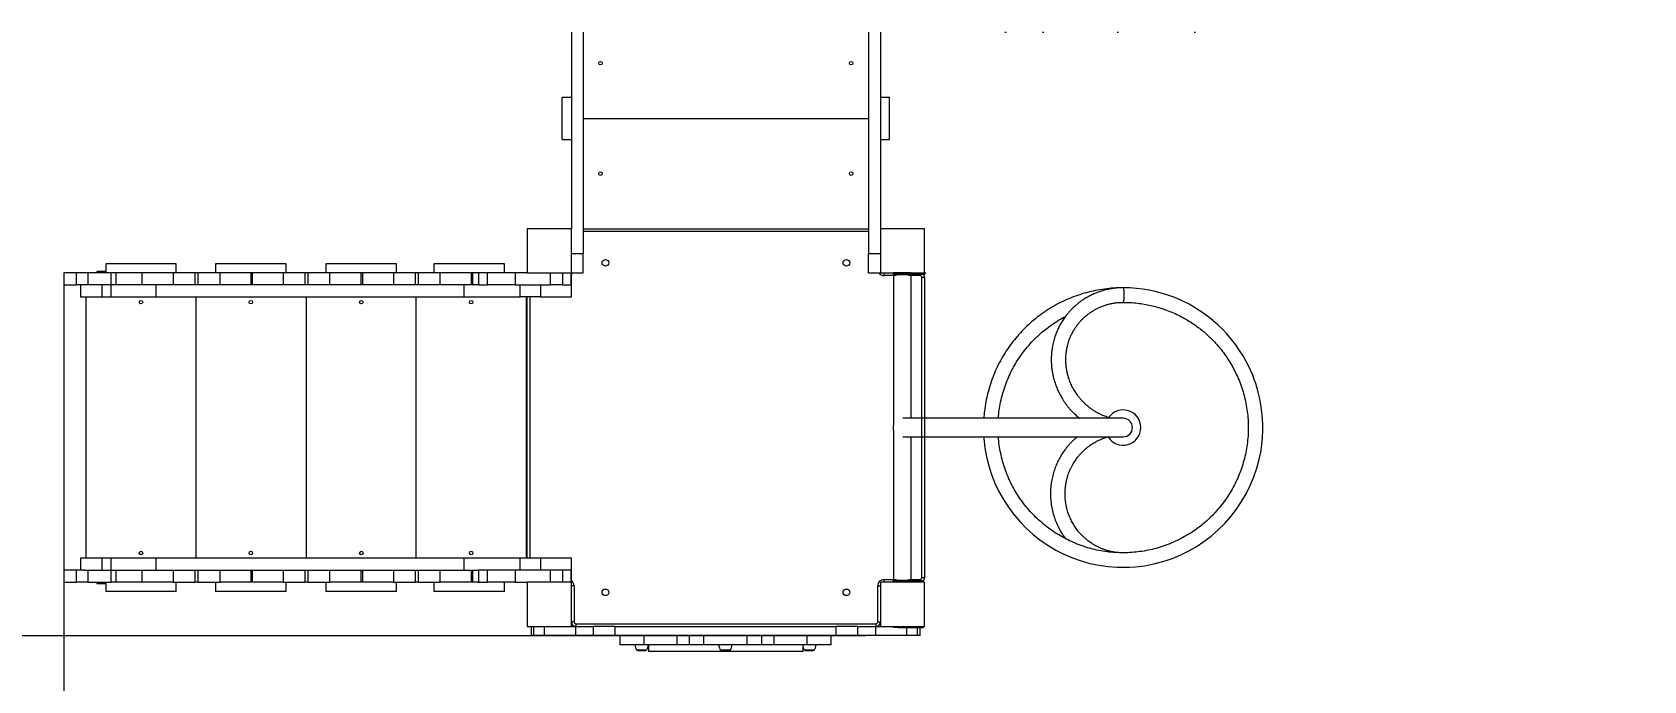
# Model space of a CAD drawing. Header units: millimetres. Extents: x -5664 to 5445, y -5101 to 5679.
# Drawn here: x -2177 to 1474, y -2473 to -1005 of the extents above; entities that cross this region are included whole.
import ezdxf

# ---------------------------------------------------------------- set-up
doc = ezdxf.new("R2010")
doc.units = ezdxf.units.MM
for name, color, linetype in [('DIKOM_ОБЪЕКТ', 7, 'Continuous'), ('DIKOM_РАЗМЕР_ЗОНА', 7, 'Continuous'), ('DIKOM_РАЗМЕР_ОБЪЕКТА', 7, 'Continuous')]:
    doc.layers.add(name, color=color, linetype=linetype)
doc.styles.add('style1', font='arial.ttf', dxfattribs={"width": 0.8})
doc.dimstyles.new('1-50', dxfattribs={"dimtxt": 300, "dimasz": 200, "dimexe": 100, "dimexo": 0, "dimgap": 100, "dimtad": 1, "dimtxsty": 'style1', "dimcen": 200, "dimclrd": 7, "dimclre": 7, "dimclrt": 7, "dimadec": 1, "dimazin": 2, "dimtfac": 1, "dimtmove": 0, "dimatfit": 2, "dimfxl": 0, "dimlwd": 25, "dimlwe": 18, "dimarcsym": 0})

# ---------------------------------------------------------------- blocks, each defined once
blk = doc.blocks.new('*D10')
at = {"layer": 'Defpoints', "color": 0, "transparency": 16777216}
for p in [(-288.4, 3678.9), (-4184.1, -2371.1), (-288.4, -2371.1)]:
    blk.add_point(p, dxfattribs=at)
at = {"layer": 'DIKOM_РАЗМЕР_ОБЪЕКТА', "color": 7, "lineweight": 18, "transparency": 16777216}
for p, q in [((-288.4, 3678.9), (-4284.1, 3678.9)), ((-288.4, -2371.1), (-4284.1, -2371.1))]:
    blk.add_line(p, q, dxfattribs=at)
at = {"layer": 'DIKOM_РАЗМЕР_ОБЪЕКТА', "color": 7, "lineweight": 25, "transparency": 16777216}
blk.add_line((-4184.1, 3478.9), (-4184.1, -2171.1), dxfattribs=at)
at = {"layer": 'DIKOM_РАЗМЕР_ОБЪЕКТА', "color": 7, "transparency": 16777216}
for points in [[(-4217.4, 3478.9), (-4150.7, 3478.9), (-4184.1, 3678.9)], [(-4217.4, -2171.1), (-4150.7, -2171.1), (-4184.1, -2371.1)]]:
    blk.add_solid(points, dxfattribs=at)
at = {"layer": 'DIKOM_РАЗМЕР_ОБЪЕКТА', "color": 7, "transparency": 16777216, "insert": (-4437.3, 44.9), "char_height": 300, "attachment_point": 5, "rotation": 90, "style": 'style1'}
blk.add_mtext('6050', dxfattribs=at)
blk = doc.blocks.new('*D11')
at = {"layer": 'Defpoints', "color": 0, "transparency": 16777216}
for p in [(3944.6, 220.7), (-2105.4, -1551.9), (3944.6, -3325.4)]:
    blk.add_point(p, dxfattribs=at)
at = {"layer": 'DIKOM_РАЗМЕР_ОБЪЕКТА', "color": 7, "lineweight": 18, "transparency": 16777216}
for p, q in [((3944.6, 220.7), (3944.6, -3425.4)), ((-2105.4, -1551.9), (-2105.4, -3425.4))]:
    blk.add_line(p, q, dxfattribs=at)
at = {"layer": 'DIKOM_РАЗМЕР_ОБЪЕКТА', "color": 7, "lineweight": 25, "transparency": 16777216}
blk.add_line((-1905.4, -3325.4), (3744.6, -3325.4), dxfattribs=at)
at = {"layer": 'DIKOM_РАЗМЕР_ОБЪЕКТА', "color": 7, "transparency": 16777216}
for points in [[(-1905.4, -3292.1), (-1905.4, -3358.8), (-2105.4, -3325.4)], [(3744.6, -3292.1), (3744.6, -3358.8), (3944.6, -3325.4)]]:
    blk.add_solid(points, dxfattribs=at)
at = {"layer": 'DIKOM_РАЗМЕР_ОБЪЕКТА', "color": 7, "transparency": 16777216, "insert": (338.5, -3072.3), "char_height": 300, "attachment_point": 5, "style": 'style1'}
blk.add_mtext('6050', dxfattribs=at)
blk = doc.blocks.new('*D12')
at = {"layer": 'Defpoints', "color": 0, "transparency": 16777216}
for p in [(5444.6, 22.9), (-3605.4, -1052.1), (5444.6, -5000.5)]:
    blk.add_point(p, dxfattribs=at)
at = {"layer": 'DIKOM_РАЗМЕР_ЗОНА', "color": 7, "lineweight": 18, "transparency": 16777216}
for p, q in [((5444.6, 22.9), (5444.6, -5100.5)), ((-3605.4, -1052.1), (-3605.4, -5100.5))]:
    blk.add_line(p, q, dxfattribs=at)
at = {"layer": 'DIKOM_РАЗМЕР_ЗОНА', "color": 7, "lineweight": 25, "transparency": 16777216}
blk.add_line((-3405.4, -5000.5), (5244.6, -5000.5), dxfattribs=at)
at = {"layer": 'DIKOM_РАЗМЕР_ЗОНА', "color": 7, "transparency": 16777216}
for points in [[(-3405.4, -4967.2), (-3405.4, -5033.8), (-3605.4, -5000.5)], [(5244.6, -4967.2), (5244.6, -5033.8), (5444.6, -5000.5)]]:
    blk.add_solid(points, dxfattribs=at)
at = {"layer": 'DIKOM_РАЗМЕР_ЗОНА', "color": 7, "transparency": 16777216, "insert": (378.8, -4747.3), "char_height": 300, "attachment_point": 5, "style": 'style1'}
blk.add_mtext('9050', dxfattribs=at)
blk = doc.blocks.new('*D13')
at = {"layer": 'Defpoints', "color": 0, "transparency": 16777216}
for p in [(-5213.8, 5678.9), (-603.4, 5678.9), (-1248.5, -3871.1)]:
    blk.add_point(p, dxfattribs=at)
at = {"layer": 'DIKOM_РАЗМЕР_ЗОНА', "color": 7, "lineweight": 18, "transparency": 16777216}
for p, q in [((-603.4, 5678.9), (-5313.8, 5678.9)), ((-1248.5, -3871.1), (-5313.8, -3871.1))]:
    blk.add_line(p, q, dxfattribs=at)
at = {"layer": 'DIKOM_РАЗМЕР_ЗОНА', "color": 7, "lineweight": 25, "transparency": 16777216}
blk.add_line((-5213.8, -3671.1), (-5213.8, 5478.9), dxfattribs=at)
at = {"layer": 'DIKOM_РАЗМЕР_ЗОНА', "color": 7, "transparency": 16777216}
for points in [[(-5247.1, 5478.9), (-5180.4, 5478.9), (-5213.8, 5678.9)], [(-5247.1, -3671.1), (-5180.4, -3671.1), (-5213.8, -3871.1)]]:
    blk.add_solid(points, dxfattribs=at)
at = {"layer": 'DIKOM_РАЗМЕР_ЗОНА', "color": 7, "transparency": 16777216, "insert": (-5466.9, 44.9), "char_height": 300, "attachment_point": 5, "rotation": 90, "style": 'style1'}
blk.add_mtext('9550', dxfattribs=at)
blk = doc.blocks.new('A$C25ee4d53')
at = {"color": 7, "linetype": 'Continuous', "lineweight": 15}
for p, q in [((4, 836.4), (0, 836.4)), ((0, 796.4), (0, 836.4)), ((343.6, 836.4), (4, 836.4)), ((4, 796.4), (4, 836.4)), ((329, 815.6), (329, 316.4)), ((696, 836.4), (356.4, 836.4)), ((371, 316.4), (371, 815.6)), ((696, 796.4), (696, 836.4)), ((696, 836.4), (700, 836.4)), ((700, 796.4), (700, 836.4)), ((4, 796.4), (0, 796.4)), ((4, 796.4), (329, 796.4)), ((371, 796.4), (696, 796.4)), ((696, 796.4), (700, 796.4)), ((33.5, 316.4), (33.8, 302.2)), ((66.5, 316.4), (66.6, 319.8)), ((66.6, 313.8), (66.5, 316.4)), ((633.4, 318.4), (633.2, 306.3))]:
    blk.add_line(p, q, dxfattribs=at)
at = {"color": 7, "linetype": 'Continuous', "lineweight": 15, "flags": 128}
for points in [[(329, 632.1), (325, 631.9), (304.3, 629.6), (283.7, 625.9), (263.5, 620.9), (243.7, 614.5), (224.3, 606.9), (205.4, 598), (187.2, 587.8), (169.7, 576.5), (152.9, 564.1), (137, 550.6), (122.1, 536), (108.1, 520.5), (95.2, 504.2), (83.4, 487), (72.7, 469.1), (63.3, 450.5), (55.1, 431.3), (48.2, 411.6), (42.6, 391.6), (38.3, 371.2), (35.3, 350.5), (33.8, 329.7), (33.6, 308.9), (34.8, 288.1), (37.3, 267.4), (41.2, 246.9), (46.5, 226.7), (53.1, 206.9), (60.9, 187.6), (70, 168.8), (80.3, 150.7), (91.8, 133.3), (104.5, 116.7), (118.1, 101), (132.8, 86.2), (148.5, 72.4), (165, 59.6), (182.3, 48), (200.3, 37.6), (219, 28.3), (238.3, 20.3), (258, 13.6), (278.1, 8.2), (294.5, 4.8), (310.8, 2.4), (327, 0.8), (343, 0), (358.8, 0), (378.1, 1.2), (397, 3.4), (415.3, 6.7), (433, 11), (441.6, 13.5), (450.1, 16.2), (459, 19.3), (468.6, 23), (478.8, 27.3), (489.6, 32.4), (500.9, 38.2), (512.6, 44.9), (524.7, 52.5), (537.1, 61.2), (549.7, 70.9), (562.4, 81.8), (572.6, 91.4), (582.7, 101.9), (592.6, 113.1), (602.3, 125.3), (611.6, 138.3), (620.6, 152.3), (629.1, 167.1), (636.9, 182.9), (644.1, 199.5), (650.5, 217.1), (654.5, 230.1), (658, 243.6), (661, 257.4), (663.3, 271.7), (665.1, 286.3), (666.1, 301.2), (666.5, 316.4), (666.5, 316.4)], [(633.5, 316.4), (633.5, 316.4), (633.7, 316), (634.3, 315.6), (635.2, 315.3), (636.4, 314.9), (638, 314.6), (639.7, 314.4), (641.7, 314.2), (643.9, 314), (646.2, 313.9), (648.6, 313.8), (651, 313.8), (653.4, 313.9)], [(653.4, 313.9), (655.7, 314), (657.9, 314.1), (659.9, 314.3), (661.7, 314.6), (663.3, 314.9), (664.6, 315.2), (665.5, 315.5), (666.2, 315.9), (666.5, 316.3), (666.5, 316.4)]]:
    blk.add_lwpolyline(points, dxfattribs=at)
at = {"color": 7, "linetype": 'Continuous', "lineweight": 15}
for centre, radius, start, end in [((350, 816.4), 21, 90, 107.7528), ((350, 816.4), 21, 72.2472, 90), ((350, 316.4), 40, 121.6682, 270), ((350, 316.4), 40, 270, 55.5528), ((350, 316.4), 21, 180, 0), ((350, 316.4), 21, 180, 270), ((350, 316.4), 21, 270, 0)]:
    blk.add_arc(centre, radius, start, end, dxfattribs=at)
for points, knots in [([(665.9, 298.2), (666.2, 304.6), (666.8, 317.8), (666, 338.1), (663.9, 358.8), (660.4, 379.4), (655.6, 399.7), (649.4, 419.7), (642, 439.2), (633.3, 458.1), (623.3, 476.5), (612.2, 494.1), (599.9, 511), (586.6, 527), (572.2, 542.1), (556.8, 556.3), (540.6, 569.4), (523.5, 581.4), (505.7, 592.2), (487.2, 601.9), (468.1, 610.3), (448.5, 617.4), (428.5, 623.3), (408.1, 627.7), (388.9, 630.8), (376.5, 631.7), (371, 632.1)], [0, 0, 0, 0, 0.038455, 0.080644, 0.122833, 0.165021, 0.20721, 0.2494, 0.291589, 0.333778, 0.375967, 0.418156, 0.460345, 0.502534, 0.544723, 0.586911, 0.6291, 0.671289, 0.713478, 0.755667, 0.797855, 0.840045, 0.882234, 0.924423, 0.966612, 1, 1, 1, 1]), ([(633.5, 316.4), (633.4, 311), (633.2, 300.2), (631.8, 284.2), (629.6, 268.8), (626.7, 253.9), (622.7, 238.5), (617.7, 222.6), (611.5, 206.6), (604.7, 191.5), (597.2, 177.4), (589.4, 164.3), (581.2, 152.2), (572.9, 141), (564.4, 130.8), (555.9, 121.4), (547.5, 112.9), (539.2, 105.2), (530.7, 97.9), (522.2, 91.1), (513.5, 84.8), (505.1, 79), (496.5, 73.6), (487.7, 68.5), (478.7, 63.8), (467.2, 58.1), (452.9, 52.1), (435.8, 46), (418.2, 41), (400.1, 37.2), (381.8, 34.5), (363.2, 33), (344.5, 32.8), (325.8, 33.7), (307.3, 36), (288.9, 39.4), (270.8, 44), (253, 49.8), (235.7, 56.8), (218.8, 64.9), (202.5, 74), (186.9, 84.3), (172, 95.5), (157.8, 107.7), (144.5, 120.8), (132.1, 134.8), (120.6, 149.5), (110.1, 165), (100.6, 181.1), (92.3, 197.8), (85, 215.1), (78.9, 232.7), (74, 250.8), (70.3, 269.1), (67.8, 287.6), (66.5, 306.2), (66.4, 324.9), (67.6, 343.6), (70, 362.1), (73.6, 380.5), (78.4, 398.5), (84.4, 416.2), (91.6, 433.5), (99.9, 450.3), (109.2, 466.4), (119.6, 482), (131, 496.8), (143.4, 510.8), (156.6, 524), (170.7, 536.3), (185.6, 547.6), (201.1, 557.9), (217.4, 567.2), (234.2, 575.4), (251.5, 582.5), (269.2, 588.4), (287.3, 593.1), (305.6, 596.6), (319.6, 598.5), (327.4, 598.9), (329, 599)], [0, 0, 0, 0, 0.012483, 0.024652, 0.036504, 0.04804, 0.059259, 0.072836, 0.085919, 0.098506, 0.110599, 0.122197, 0.133299, 0.143908, 0.154022, 0.163641, 0.172764, 0.181394, 0.189528, 0.198218, 0.206262, 0.213925, 0.221617, 0.229342, 0.237099, 0.24489, 0.258601, 0.272414, 0.286327, 0.300341, 0.314456, 0.328654, 0.34286, 0.357067, 0.371273, 0.385479, 0.399685, 0.413892, 0.428098, 0.442304, 0.456511, 0.470717, 0.484923, 0.49913, 0.513336, 0.527542, 0.541748, 0.555954, 0.570161, 0.584367, 0.598573, 0.612779, 0.626986, 0.641192, 0.655398, 0.669604, 0.683811, 0.698017, 0.712223, 0.726429, 0.740635, 0.754842, 0.769048, 0.783254, 0.79746, 0.811667, 0.825873, 0.840079, 0.854285, 0.868492, 0.882698, 0.896904, 0.91111, 0.925316, 0.939523, 0.953729, 0.967935, 0.982141, 0.996348, 1, 1, 1, 1]), ([(371, 599), (374.1, 598.8), (383.3, 598.2), (398.7, 595.9), (417, 592.1), (435, 587.1), (452.6, 580.9), (469.8, 573.6), (486.5, 565.1), (502.6, 555.6), (518, 545), (532.7, 533.5), (546.6, 521), (559.6, 507.6), (571.8, 493.4), (582.9, 478.4), (593, 462.9), (598.9, 452.1), (601.7, 446.8)], [0, 0, 0, 0, 0.031789, 0.096462, 0.161135, 0.225808, 0.290479, 0.355151, 0.419824, 0.484497, 0.54917, 0.613841, 0.678514, 0.743187, 0.80786, 0.872532, 0.937204, 1, 1, 1, 1]), ([(329, 420.5), (328.9, 420.6), (327.2, 422.8), (323.6, 426.8), (318.4, 432.3), (313, 437.4), (307.5, 442.2), (300.6, 447.7), (292.1, 453.8), (281.8, 460), (271, 465.5), (259.5, 470.3), (247.4, 474.4), (234.6, 477.6), (221.3, 479.9), (207.6, 481.1), (193.4, 481.1), (179.1, 480), (164.9, 477.6), (150.9, 473.9), (137.2, 469.1), (124.1, 463.2), (111.6, 456.1), (103.1, 450.5), (98.9, 447.2), (98.4, 446.8)], [0, 0, 0, 0, 0.002145, 0.032641, 0.062183, 0.091207, 0.119714, 0.147704, 0.195435, 0.241741, 0.288771, 0.337212, 0.387062, 0.438289, 0.490785, 0.544542, 0.599562, 0.655711, 0.712042, 0.76837, 0.824694, 0.881017, 0.937119, 0.992259, 1, 1, 1, 1]), ([(666.5, 316.4), (666.4, 320.2), (666.3, 327.6), (665.1, 338.5), (663.4, 348.8), (661.2, 358.5), (658.3, 368.2), (654.8, 377.9), (650.6, 387.4), (646.1, 396), (641.6, 403.7), (637.1, 410.5), (632.6, 416.5), (628.3, 421.8), (624.1, 426.7), (619.6, 431.3), (615, 435.8), (610.1, 440.3), (603.8, 445.4), (596.1, 451.1), (586.6, 457.1), (576.8, 462.4), (566.8, 466.9), (558, 470.2), (550.4, 472.7), (544, 474.4), (538.2, 475.7), (533.5, 476.7), (529.7, 477.3), (526.4, 477.8), (522.7, 478.3), (517.3, 478.8), (510.2, 479.3), (501.6, 479.4), (492.7, 479), (483.6, 478.2), (474.3, 476.8), (464.3, 474.7), (453.8, 471.8), (443.1, 468.1), (433.2, 463.9), (423.9, 459.2), (416, 454.7), (409.5, 450.5), (404, 446.7), (398.4, 442.5), (392.4, 437.5), (385.9, 431.6), (378.9, 424.4), (373.9, 418.8), (371.3, 415.5), (371, 415.1)], [0, 0, 0, 0, 0.027834, 0.054516, 0.080047, 0.104422, 0.127642, 0.155039, 0.18063, 0.204412, 0.226386, 0.24655, 0.264904, 0.281446, 0.29706, 0.312905, 0.328986, 0.345303, 0.361857, 0.388829, 0.416405, 0.444487, 0.471588, 0.497203, 0.51425, 0.530568, 0.545744, 0.558252, 0.566105, 0.573619, 0.582847, 0.593807, 0.613613, 0.634931, 0.65676, 0.6791, 0.701951, 0.725312, 0.753733, 0.781193, 0.807503, 0.832663, 0.856675, 0.873124, 0.888987, 0.905199, 0.92398, 0.945427, 0.969539, 0.996316, 1, 1, 1, 1]), ([(66.6, 320.3), (66.7, 322.2), (66.8, 327.1), (67.7, 334.8), (69.2, 343.1), (71, 350.7), (73.2, 357.7), (75.6, 364.3), (78.2, 370.4), (81, 376.1), (83.6, 380.9), (85.9, 384.9), (88.3, 388.5), (90.8, 392.2), (93.8, 396.3), (97.3, 400.6), (101.5, 405.3), (106.4, 410.3), (112.9, 416.3), (121, 422.8), (130.8, 429.2), (140.8, 434.6), (151, 439), (161.4, 442.6), (172, 445.3), (183, 447.1), (193.6, 448), (203.7, 448.1), (213.2, 447.5), (222.3, 446.3), (230.9, 444.6), (238.4, 442.6), (245.1, 440.4), (250.9, 438.1), (256.6, 435.7), (262.3, 432.9), (267.7, 429.9), (272.7, 426.8), (277.4, 423.7), (282.3, 420.2), (287.5, 415.9), (293.1, 410.9), (299, 404.9), (304.8, 398.2), (310.2, 390.8), (315.4, 382.9), (320.2, 374.1), (324.2, 365), (327.2, 356.9), (328.5, 352), (329, 350)], [0, 0, 0, 0, 0.0153367, 0.0393833, 0.0618349, 0.0826899, 0.1019482, 0.1196102, 0.1386966, 0.1554835, 0.1699707, 0.1821577, 0.1920441, 0.2044259, 0.2175463, 0.2324243, 0.2490603, 0.2674548, 0.2876079, 0.3190976, 0.349831, 0.3797933, 0.4089846, 0.4374048, 0.4658579, 0.4950829, 0.5250776, 0.549631, 0.5746772, 0.5996483, 0.6225121, 0.6430856, 0.6613692, 0.6773631, 0.6927795, 0.7095849, 0.7277816, 0.7416319, 0.756192, 0.7717775, 0.7895142, 0.8095009, 0.831737, 0.8562215, 0.8794911, 0.9044817, 0.9311915, 0.9596209, 0.9836042, 1, 1, 1, 1]), ([(371, 343.6), (371.4, 345.2), (372.7, 350.1), (375.4, 357.8), (379.1, 366.3), (383, 374), (387, 380.9), (391.2, 387.3), (395.5, 393), (399.8, 398.3), (404, 402.9), (408.2, 407.2), (412.7, 411.4), (417.4, 415.4), (423.6, 420.2), (431.5, 425.6), (441.3, 431.2), (451.8, 436.1), (461.6, 439.7), (470.6, 442.2), (478.5, 444), (486.6, 445.3), (494.7, 446.1), (502.3, 446.4), (509, 446.3), (514.8, 445.9), (520, 445.4), (524.7, 444.7), (529.6, 443.8), (534.9, 442.7), (540.7, 441.1), (547.2, 439.1), (554.2, 436.4), (561.5, 433.1), (568.8, 429.2), (575.8, 424.9), (581.9, 420.6), (587.4, 416.2), (592.1, 412), (596.6, 407.7), (600.7, 403.3), (604.6, 398.7), (608.6, 393.5), (612.6, 387.8), (616.4, 381.5), (620.1, 374.7), (623.6, 367), (626.5, 359.2), (629, 351.2), (630.9, 343.2), (632.3, 334.8), (633.3, 325.8), (633.4, 319.6), (633.5, 316.4)], [0, 0, 0, 0, 0.013421, 0.038958, 0.062795, 0.08493, 0.105362, 0.124091, 0.143408, 0.160498, 0.175911, 0.191376, 0.207016, 0.222832, 0.238824, 0.267228, 0.296168, 0.32574, 0.356072, 0.376718, 0.397702, 0.419023, 0.440607, 0.4606, 0.478194, 0.493391, 0.506208, 0.518404, 0.531172, 0.545034, 0.560855, 0.578648, 0.598411, 0.620137, 0.642302, 0.663792, 0.684607, 0.701912, 0.718722, 0.735037, 0.750857, 0.766315, 0.783354, 0.802622, 0.821311, 0.841707, 0.86381, 0.887622, 0.907905, 0.929283, 0.951758, 0.97533, 1, 1, 1, 1])]:
    blk.add_open_spline(points, degree=3, knots=knots, dxfattribs=at)

msp = doc.modelspace()

# ---------------------------------------------------------------- linework, layer by layer
at = {"layer": 'DIKOM_ОБЪЕКТ', "color": 7, "linetype": 'Continuous', "lineweight": 15}
for p, q in [((-955.406, -1004.644), (-955.406, -1449.78)), ((-928.407, -1004.644), (-928.407, -1506.011)), ((-282.407, -1004.644), (-282.407, -1506.011)), ((-255.407, -1004.644), (-255.407, -1449.78)), ((26.287, -1004.833), (29.236, -1004.833)), ((112.029, -1004.833), (114.978, -1004.833)), ((281.242, -1004.833), (284.192, -1004.833)), ((455.595, -1004.833), (458.544, -1004.833)), ((-976.407, -1151.783), (-955.406, -1151.783)), ((-976.407, -1247.783), (-976.407, -1151.783)), ((-255.407, -1151.783), (-234.407, -1151.783)), ((-234.407, -1247.783), (-234.407, -1151.783)), ((-928.407, -1199.78), (-282.407, -1199.78)), ((-976.407, -1247.783), (-955.406, -1247.783)), ((-255.407, -1247.783), (-234.407, -1247.783)), ((-1055.407, -1449.78), (-1055.407, -1549.78)), ((-955.406, -1449.78), (-1055.407, -1449.78)), ((-955.406, -1549.78), (-955.406, -1449.78)), ((-928.407, -1449.78), (-282.407, -1449.78)), ((-282.407, -1455.78), (-928.407, -1455.78)), ((-255.407, -1449.78), (-255.407, -1549.78)), ((-155.407, -1449.78), (-255.407, -1449.78)), ((-155.407, -1549.78), (-155.407, -1449.78)), ((-2010.407, -1528.78), (-2010.407, -1549.78)), ((-1850.406, -1528.78), (-2010.407, -1528.78)), ((-1850.406, -1549.78), (-1850.406, -1528.78)), ((-1761.406, -1528.78), (-1761.406, -1549.78)), ((-1601.407, -1528.78), (-1761.406, -1528.78)), ((-1601.407, -1549.78), (-1601.407, -1528.78)), ((-1511.406, -1528.78), (-1511.406, -1549.78)), ((-1351.407, -1528.78), (-1511.406, -1528.78)), ((-1351.407, -1549.78), (-1351.407, -1528.78)), ((-1267.186, -1528.78), (-1267.186, -1549.78)), ((-1107.186, -1528.78), (-1267.186, -1528.78)), ((-1107.186, -1549.78), (-1107.186, -1528.78)), ((-955.406, -1506.011), (-928.407, -1506.011)), ((-928.407, -1549.78), (-928.407, -1506.011)), ((-282.407, -1506.011), (-255.407, -1506.011)), ((-282.407, -1549.78), (-282.407, -1506.011)), ((-2105.406, -1549.78), (-2105.406, -1576.78)), ((-2076.278, -1549.78), (-2105.406, -1549.78)), ((-2076.278, -1576.78), (-2076.278, -1549.78)), ((-2051.09, -1549.78), (-2076.278, -1549.78)), ((-2051.09, -1549.78), (-2051.09, -1576.78)), ((-1998.156, -1549.78), (-2051.09, -1549.78)), ((-2030.407, -1546.78), (-2030.407, -1549.78)), ((-2010.407, -1546.78), (-2030.407, -1546.78)), ((-1998.156, -1576.78), (-1998.156, -1549.78)), ((-1987.368, -1549.78), (-1998.156, -1549.78)), ((-1987.368, -1549.78), (-1987.368, -1576.78)), ((-1928.456, -1549.78), (-1987.368, -1549.78)), ((-1928.456, -1549.78), (-1928.456, -1576.78)), ((-1857.407, -1549.78), (-1928.456, -1549.78)), ((-1857.407, -1549.78), (-1857.407, -1576.78)), ((-1807.406, -1549.78), (-1857.407, -1549.78)), ((-1807.406, -1576.78), (-1807.406, -1549.78)), ((-1801.407, -1549.78), (-1807.406, -1549.78)), ((-1801.407, -1549.78), (-1801.407, -1576.78)), ((-1751.406, -1549.78), (-1801.407, -1549.78)), ((-1751.406, -1576.78), (-1751.406, -1549.78)), ((-1681.407, -1549.78), (-1751.406, -1549.78)), ((-1681.407, -1549.78), (-1681.407, -1576.78)), ((-1678.407, -1549.78), (-1681.407, -1549.78)), ((-1678.407, -1549.78), (-1678.407, -1576.78)), ((-1608.406, -1549.78), (-1678.407, -1549.78)), ((-1608.406, -1549.78), (-1608.406, -1576.78)), ((-1558.407, -1549.78), (-1608.406, -1549.78)), ((-1558.407, -1576.78), (-1558.407, -1549.78)), ((-1552.406, -1549.78), (-1558.407, -1549.78)), ((-1552.406, -1549.78), (-1552.406, -1576.78)), ((-1502.407, -1549.78), (-1552.406, -1549.78)), ((-1502.407, -1576.78), (-1502.407, -1549.78)), ((-1432.406, -1549.78), (-1502.407, -1549.78)), ((-1432.406, -1549.78), (-1432.406, -1576.78)), ((-1428.407, -1549.78), (-1432.406, -1549.78)), ((-1428.407, -1549.78), (-1428.407, -1576.78)), ((-1358.406, -1549.78), (-1428.407, -1549.78)), ((-1358.406, -1549.78), (-1358.406, -1576.78)), ((-1308.407, -1549.78), (-1358.406, -1549.78)), ((-1308.407, -1576.78), (-1308.407, -1549.78)), ((-1302.406, -1549.78), (-1308.407, -1549.78)), ((-1302.406, -1549.78), (-1302.406, -1576.78)), ((-1252.407, -1549.78), (-1302.406, -1549.78)), ((-1252.407, -1576.78), (-1252.407, -1549.78)), ((-1182.406, -1549.78), (-1252.407, -1549.78)), ((-1182.406, -1549.78), (-1182.406, -1576.78)), ((-1179.407, -1549.78), (-1182.406, -1549.78)), ((-1179.407, -1549.78), (-1179.407, -1576.78)), ((-1165.865, -1549.78), (-1179.407, -1549.78)), ((-1165.865, -1549.78), (-1165.865, -1576.78)), ((-1145.688, -1549.78), (-1165.865, -1549.78)), ((-1145.688, -1576.78), (-1145.688, -1549.78)), ((-1082.585, -1549.78), (-1145.688, -1549.78)), ((-1082.585, -1549.78), (-1082.585, -1576.78)), ((-1055.407, -1549.78), (-1082.585, -1549.78)), ((-1055.407, -1549.78), (-955.406, -1549.78)), ((-1002.761, -1576.78), (-1002.761, -1549.78)), ((-975.578, -1549.78), (-975.578, -1576.78)), ((-955.578, -1576.78), (-955.578, -1549.78)), ((-955.406, -1549.78), (-928.407, -1549.78)), ((-955.406, -1576.78), (-955.406, -1549.78)), ((-282.407, -1549.78), (-255.407, -1549.78)), ((-255.407, -1549.78), (-155.407, -1549.78)), ((-247.407, -1549.78), (-247.407, -1555.78)), ((-218.906, -1555.78), (-247.407, -1555.78)), ((-225.407, -1552.78), (-225.407, -1549.78)), ((-225.407, -1553.78), (-225.407, -1552.78)), ((-215.407, -1552.78), (-225.407, -1552.78)), ((-185.407, -1553.78), (-225.407, -1553.78)), ((-215.407, -1549.78), (-215.407, -1552.78)), ((-215.407, -1552.78), (-157.407, -1552.78)), ((-165.407, -1555.78), (-191.906, -1555.78)), ((-185.407, -1553.78), (-185.407, -1552.78)), ((-165.407, -1552.78), (-165.407, -1555.78)), ((-161.407, -2239.78), (-161.407, -1559.78)), ((-155.407, -1559.78), (-161.407, -1559.78)), ((-155.407, -1559.78), (-155.407, -2239.78)), ((-2105.406, -1576.78), (-2076.278, -1576.78)), ((-2057.76, -1576.78), (-2076.278, -1576.78)), ((-2067.3, -1576.78), (-2067.3, -1603.78)), ((-2067.3, -1603.78), (-2066.652, -1603.78)), ((-2066.652, -1603.78), (-2066.652, -1576.78)), ((-2066.652, -1603.78), (-2017.994, -1603.78)), ((-2017.994, -1576.78), (-2057.76, -1576.78)), ((-2055.407, -1603.78), (-2055.407, -2195.78)), ((-2017.994, -1603.78), (-2017.994, -1576.78)), ((-1997.866, -1576.78), (-2017.994, -1576.78)), ((-2017.994, -1603.78), (-1997.866, -1603.78)), ((-1997.866, -1603.78), (-1997.866, -1576.78)), ((-1895.997, -1576.78), (-1997.866, -1576.78)), ((-1997.866, -1603.78), (-1895.997, -1603.78)), ((-1895.997, -1603.78), (-1895.997, -1576.78)), ((-1197.952, -1576.78), (-1895.997, -1576.78)), ((-1895.997, -1603.78), (-1197.952, -1603.78)), ((-1806.407, -1603.78), (-1806.407, -2195.78)), ((-1556.407, -1603.78), (-1556.407, -2195.78)), ((-1307.406, -1603.78), (-1307.406, -2195.78)), ((-1197.952, -1603.78), (-1197.952, -1576.78)), ((-1165.071, -1576.78), (-1197.952, -1576.78)), ((-1197.952, -1603.78), (-1071.427, -1603.78)), ((-1165.071, -1576.78), (-1145.688, -1576.78)), ((-1082.585, -1576.78), (-1145.688, -1576.78)), ((-1082.585, -1576.78), (-1002.761, -1576.78)), ((-1071.427, -1603.78), (-1071.427, -1576.78)), ((-1025.407, -1603.78), (-1071.427, -1603.78)), ((-1057.406, -2195.78), (-1057.406, -1603.78)), ((-1055.407, -2195.78), (-1055.407, -1603.78)), ((-1049.407, -1603.78), (-1049.407, -2195.78)), ((-1025.407, -1576.78), (-1025.407, -1603.78)), ((-1025.407, -1603.78), (-955.406, -1603.78)), ((-975.578, -1576.78), (-1002.761, -1576.78)), ((-975.578, -1576.78), (-955.578, -1576.78)), ((-955.406, -1576.78), (-955.578, -1576.78)), ((-955.406, -1603.78), (-955.406, -1576.78)), ((-2105.406, -2222.78), (-2105.406, -2249.78)), ((-2076.278, -2222.78), (-2105.406, -2222.78)), ((-2076.278, -2249.78), (-2076.278, -2222.78)), ((-2057.76, -2222.78), (-2076.278, -2222.78)), ((-2067.3, -2195.78), (-2067.3, -2222.78)), ((-2066.652, -2195.78), (-2067.3, -2195.78)), ((-2066.652, -2222.78), (-2066.652, -2195.78)), ((-2017.994, -2195.78), (-2066.652, -2195.78)), ((-2057.76, -2222.78), (-2017.994, -2222.78)), ((-2051.09, -2222.78), (-2051.09, -2249.78)), ((-2017.994, -2222.78), (-2017.994, -2195.78)), ((-1997.866, -2195.78), (-2017.994, -2195.78)), ((-2017.994, -2222.78), (-1997.866, -2222.78)), ((-1998.156, -2249.78), (-1998.156, -2222.78)), ((-1997.866, -2222.78), (-1997.866, -2195.78)), ((-1895.997, -2195.78), (-1997.866, -2195.78)), ((-1997.866, -2222.78), (-1895.997, -2222.78)), ((-1987.368, -2222.78), (-1987.368, -2249.78)), ((-1928.456, -2222.78), (-1928.456, -2249.78)), ((-1895.997, -2222.78), (-1895.997, -2195.78)), ((-1197.952, -2195.78), (-1895.997, -2195.78)), ((-1895.997, -2222.78), (-1197.952, -2222.78)), ((-1857.407, -2222.78), (-1857.407, -2249.78)), ((-1807.406, -2249.78), (-1807.406, -2222.78)), ((-1801.407, -2222.78), (-1801.407, -2249.78)), ((-1751.406, -2249.78), (-1751.406, -2222.78)), ((-1681.407, -2222.78), (-1681.407, -2249.78)), ((-1678.407, -2222.78), (-1678.407, -2249.78)), ((-1608.406, -2222.78), (-1608.406, -2249.78)), ((-1558.407, -2249.78), (-1558.407, -2222.78)), ((-1552.406, -2222.78), (-1552.406, -2249.78)), ((-1502.407, -2249.78), (-1502.407, -2222.78)), ((-1432.406, -2222.78), (-1432.406, -2249.78)), ((-1428.407, -2222.78), (-1428.407, -2249.78)), ((-1358.406, -2222.78), (-1358.406, -2249.78)), ((-1308.407, -2249.78), (-1308.407, -2222.78)), ((-1302.406, -2222.78), (-1302.406, -2249.78)), ((-1252.407, -2249.78), (-1252.407, -2222.78)), ((-1197.952, -2222.78), (-1197.952, -2195.78)), ((-1071.427, -2195.78), (-1197.952, -2195.78)), ((-1197.952, -2222.78), (-1165.071, -2222.78)), ((-1182.406, -2222.78), (-1182.406, -2249.78)), ((-1179.407, -2222.78), (-1179.407, -2249.78)), ((-1165.865, -2222.78), (-1165.865, -2249.78)), ((-1145.688, -2222.78), (-1165.071, -2222.78)), ((-1145.688, -2249.78), (-1145.688, -2222.78)), ((-1082.585, -2222.78), (-1145.688, -2222.78)), ((-1082.585, -2222.78), (-1082.585, -2249.78)), ((-1002.761, -2222.78), (-1082.585, -2222.78)), ((-1071.427, -2222.78), (-1071.427, -2195.78)), ((-1025.407, -2195.78), (-1071.427, -2195.78)), ((-1025.407, -2195.78), (-1025.407, -2222.78)), ((-955.406, -2195.78), (-1025.407, -2195.78)), ((-1002.761, -2249.78), (-1002.761, -2222.78)), ((-975.578, -2222.78), (-1002.761, -2222.78)), ((-975.578, -2222.78), (-975.578, -2249.78)), ((-955.578, -2222.78), (-975.578, -2222.78)), ((-955.578, -2222.78), (-955.406, -2222.78)), ((-955.578, -2249.78), (-955.578, -2222.78)), ((-955.406, -2222.78), (-955.406, -2195.78)), ((-955.406, -2249.78), (-955.406, -2222.78)), ((-2105.406, -2249.78), (-2076.278, -2249.78)), ((-2051.09, -2249.78), (-2076.278, -2249.78)), ((-2051.09, -2249.78), (-1998.156, -2249.78)), ((-2030.407, -2249.78), (-2030.407, -2252.78)), ((-2030.407, -2252.78), (-2010.407, -2252.78)), ((-2010.407, -2249.78), (-2010.407, -2270.78)), ((-1987.368, -2249.78), (-1998.156, -2249.78)), ((-1928.456, -2249.78), (-1987.368, -2249.78)), ((-1857.407, -2249.78), (-1928.456, -2249.78)), ((-1857.407, -2249.78), (-1807.406, -2249.78)), ((-1850.406, -2270.78), (-1850.406, -2249.78)), ((-1801.407, -2249.78), (-1807.406, -2249.78)), ((-1801.407, -2249.78), (-1751.406, -2249.78)), ((-1761.406, -2249.78), (-1761.406, -2270.78)), ((-1681.407, -2249.78), (-1751.406, -2249.78)), ((-1678.407, -2249.78), (-1681.407, -2249.78)), ((-1608.406, -2249.78), (-1678.407, -2249.78)), ((-1608.406, -2249.78), (-1558.407, -2249.78)), ((-1601.407, -2270.78), (-1601.407, -2249.78)), ((-1552.406, -2249.78), (-1558.407, -2249.78)), ((-1552.406, -2249.78), (-1502.407, -2249.78)), ((-1511.406, -2249.78), (-1511.406, -2270.78)), ((-1432.406, -2249.78), (-1502.407, -2249.78)), ((-1428.407, -2249.78), (-1432.406, -2249.78)), ((-1358.406, -2249.78), (-1428.407, -2249.78)), ((-1358.406, -2249.78), (-1308.407, -2249.78)), ((-1351.407, -2270.78), (-1351.407, -2249.78)), ((-1302.406, -2249.78), (-1308.407, -2249.78)), ((-1302.406, -2249.78), (-1252.407, -2249.78)), ((-1267.186, -2249.78), (-1267.186, -2270.78)), ((-1182.406, -2249.78), (-1252.407, -2249.78)), ((-1179.407, -2249.78), (-1182.406, -2249.78)), ((-1165.865, -2249.78), (-1179.407, -2249.78)), ((-1165.865, -2249.78), (-1145.688, -2249.78)), ((-1082.585, -2249.78), (-1145.688, -2249.78)), ((-1107.186, -2270.78), (-1107.186, -2249.78)), ((-1082.585, -2249.78), (-1055.407, -2249.78)), ((-1055.407, -2249.78), (-1055.407, -2349.78)), ((-955.406, -2249.78), (-1055.407, -2249.78)), ((-955.406, -2349.78), (-955.406, -2249.78)), ((-949.407, -2257.78), (-955.406, -2257.78)), ((-949.407, -2257.78), (-949.407, -2339.78)), ((-261.407, -2339.78), (-261.407, -2257.78)), ((-261.407, -2257.78), (-255.407, -2257.78)), ((-155.407, -2249.78), (-255.407, -2249.78)), ((-255.407, -2249.78), (-255.407, -2349.78)), ((-247.407, -2243.78), (-247.407, -2249.78)), ((-247.407, -2243.78), (-218.906, -2243.78)), ((-225.407, -2246.78), (-225.407, -2245.78)), ((-185.407, -2245.78), (-225.407, -2245.78)), ((-225.407, -2249.78), (-225.407, -2246.78)), ((-225.407, -2246.78), (-215.407, -2246.78)), ((-215.407, -2246.78), (-215.407, -2249.78)), ((-157.407, -2246.78), (-215.407, -2246.78)), ((-191.906, -2243.78), (-165.407, -2243.78)), ((-185.407, -2246.78), (-185.407, -2245.78)), ((-165.407, -2243.78), (-165.407, -2246.78)), ((-155.407, -2239.78), (-161.407, -2239.78)), ((-155.407, -2349.78), (-155.407, -2249.78)), ((-1850.406, -2270.78), (-2010.407, -2270.78)), ((-1601.407, -2270.78), (-1761.406, -2270.78)), ((-1351.407, -2270.78), (-1511.406, -2270.78)), ((-1107.186, -2270.78), (-1267.186, -2270.78)), ((-1055.407, -2349.78), (-955.406, -2349.78)), ((-1045.407, -2370.78), (-1045.407, -2349.78)), ((-1041.312, -2370.78), (-1045.407, -2370.78)), ((-1041.312, -2349.78), (-1041.312, -2370.78)), ((-1016.312, -2370.78), (-1041.312, -2370.78)), ((-1016.312, -2370.78), (-1016.312, -2349.78)), ((-946.312, -2370.78), (-1016.312, -2370.78)), ((-949.407, -2339.78), (-955.406, -2339.78)), ((-955.406, -2349.78), (-946.312, -2349.78)), ((-946.312, -2349.78), (-946.312, -2370.78)), ((-946.312, -2349.78), (-906.312, -2349.78)), ((-906.312, -2370.78), (-946.312, -2370.78)), ((-945.406, -2343.78), (-265.407, -2343.78)), ((-945.406, -2343.78), (-945.406, -2349.78)), ((-906.312, -2349.78), (-906.312, -2370.78)), ((-856.312, -2349.78), (-906.312, -2349.78)), ((-856.312, -2370.78), (-906.312, -2370.78)), ((-856.312, -2370.78), (-856.312, -2349.78)), ((-856.312, -2349.78), (-356.312, -2349.78)), ((-356.312, -2370.78), (-856.312, -2370.78)), ((-845.8, -2370.78), (-845.8, -2391.78)), ((-790.753, -2391.78), (-790.753, -2370.78)), ((-716.526, -2370.78), (-716.526, -2391.78)), ((-687.813, -2391.78), (-687.813, -2370.78)), ((-655.8, -2370.78), (-655.8, -2391.78)), ((-556.825, -2391.78), (-556.825, -2370.78)), ((-524.811, -2370.78), (-524.811, -2391.78)), ((-496.098, -2391.78), (-496.098, -2370.78)), ((-421.872, -2370.78), (-421.872, -2391.78)), ((-366.825, -2391.78), (-366.825, -2370.78)), ((-356.312, -2349.78), (-356.312, -2370.78)), ((-306.312, -2349.78), (-356.312, -2349.78)), ((-306.312, -2370.78), (-356.312, -2370.78)), ((-306.312, -2370.78), (-306.312, -2349.78)), ((-306.312, -2349.78), (-266.312, -2349.78)), ((-266.312, -2370.78), (-306.312, -2370.78)), ((-266.312, -2349.78), (-266.312, -2370.78)), ((-266.312, -2349.78), (-255.407, -2349.78)), ((-196.312, -2370.78), (-266.312, -2370.78)), ((-265.407, -2343.78), (-265.407, -2349.78)), ((-261.407, -2339.78), (-255.407, -2339.78)), ((-255.407, -2349.78), (-155.407, -2349.78)), ((-225.407, -2352.78), (-225.407, -2349.78)), ((-215.407, -2352.78), (-225.407, -2352.78)), ((-215.407, -2349.78), (-215.407, -2352.78)), ((-215.407, -2352.78), (-157.407, -2352.78)), ((-196.312, -2352.78), (-196.312, -2370.78)), ((-171.312, -2370.78), (-196.312, -2370.78)), ((-171.312, -2370.78), (-171.312, -2352.78)), ((-165.407, -2370.78), (-171.312, -2370.78)), ((-165.407, -2370.78), (-165.407, -2352.78)), ((-790.753, -2391.78), (-845.8, -2391.78)), ((-785.512, -2403.78), (-807.112, -2403.78)), ((-797.787, -2404.833), (-794.838, -2404.833)), ((-716.526, -2391.78), (-790.753, -2391.78)), ((-780.407, -2391.78), (-780.407, -2406.78)), ((-430.407, -2406.78), (-780.407, -2406.78)), ((-687.813, -2391.78), (-716.526, -2391.78)), ((-655.8, -2391.78), (-687.813, -2391.78)), ((-556.825, -2391.78), (-655.8, -2391.78)), ((-595.512, -2403.78), (-617.112, -2403.78)), ((-607.787, -2404.833), (-604.838, -2404.833)), ((-524.811, -2391.78), (-556.825, -2391.78)), ((-496.098, -2391.78), (-524.811, -2391.78)), ((-421.872, -2391.78), (-496.098, -2391.78)), ((-430.407, -2406.78), (-430.407, -2397.369)), ((-405.512, -2403.78), (-427.112, -2403.78)), ((-366.825, -2391.78), (-421.872, -2391.78)), ((-417.787, -2404.833), (-414.838, -2404.833))]:
    msp.add_line(p, q, dxfattribs=at)
for centre, radius in [((-889.407, -1074.78), 4), ((-321.407, -1074.78), 4), ((-889.407, -1324.78), 4), ((-321.407, -1324.78), 4), ((-878.407, -1526.78), 7.5), ((-332.407, -1526.78), 7.5), ((-1930.407, -1615.78), 4), ((-1681.407, -1615.78), 4), ((-1431.407, -1615.78), 4), ((-1182.407, -1615.78), 4), ((-1930.407, -2183.78), 4), ((-1681.407, -2183.78), 4), ((-1431.407, -2183.78), 4), ((-1182.407, -2183.78), 4), ((-878.407, -2272.78), 7.5), ((-332.407, -2272.78), 7.5)]:
    msp.add_circle(centre, radius, dxfattribs=at)
for centre, radius, start, end in [((-963.407, -1541.78), 14, 304.849875, 325.150095), ((-247.407, -1541.78), 14, 214.849905, 270), ((-165.407, -1559.78), 4, 0, 90), ((-165.407, -1559.78), 10, 0, 44.427004), ((-157.407, -1547.78), 5, 270, 0), ((-963.407, -2257.78), 14, 0, 55.150125), ((-247.407, -2257.78), 14, 90, 180), ((-165.407, -2239.78), 4, 270, 0), ((-165.407, -2239.78), 10, 315.572996, 0), ((-945.407, -2339.78), 10, 180, 270), ((-945.407, -2339.78), 4, 180, 270), ((-265.407, -2339.78), 4, 270, 0), ((-265.407, -2339.78), 10, 270, 0), ((-792.636, -2391.62), 18.677, 180.490933, 220.621157), ((-797.787, -2362.997), 41.836, 257.120378, 270), ((-794.838, -2362.997), 41.836, 270, 282.879622), ((-799.989, -2391.62), 18.677, 319.378843, 359.509067), ((-602.636, -2391.62), 18.677, 180.490933, 220.621157), ((-607.787, -2362.997), 41.836, 257.120378, 270), ((-604.838, -2362.997), 41.836, 270, 282.879622), ((-609.989, -2391.62), 18.677, 319.378843, 359.509067), ((-412.636, -2391.62), 18.677, 180.490933, 220.621157), ((-417.787, -2362.997), 41.836, 257.120378, 270), ((-414.838, -2362.997), 41.836, 270, 282.879622), ((-419.989, -2391.62), 18.677, 319.378843, 359.509067)]:
    msp.add_arc(centre, radius, start, end, dxfattribs=at)

# ---------------------------------------------------------------- block references
at = {"layer": 'DIKOM_ОБЪЕКТ', "color": 7, "linetype": 'Continuous', "lineweight": 15, "rotation": 90}
msp.add_blockref('A$C25ee4d53', (611.014, -2249.78), dxfattribs=at)

# ---------------------------------------------------------------- dimensions: what is measured, and where the dimension line sits
at = {"layer": 'DIKOM_РАЗМЕР_ЗОНА'}
dim = msp.add_linear_dim(base=(-5213.766, 5678.893), p1=(-1248.545, -3871.107), p2=(-603.407, 5678.893), angle=90, dimstyle='1-50', dxfattribs=at)
dim.commit()
dim.dimension.update_dxf_attribs({"geometry": '*D13', "text_midpoint": (-5213.766, 44.895), "dimtype": 160})
dim = msp.add_linear_dim(base=(5444.594, -5000.504), p1=(-3605.406, -1052.108), p2=(5444.594, 22.881), dimstyle='1-50', dxfattribs=at)
dim.commit()
dim.dimension.update_dxf_attribs({"geometry": '*D12', "text_midpoint": (378.833, -5000.504), "dimtype": 160})
at = {"layer": 'DIKOM_РАЗМЕР_ОБЪЕКТА'}
dim = msp.add_linear_dim(base=(-4184.082, -2371.107), p1=(-288.407, 3678.893), p2=(-288.407, -2371.107), angle=90, dimstyle='1-50', dxfattribs=at)
dim.commit()
dim.dimension.update_dxf_attribs({"geometry": '*D10', "text_midpoint": (-4184.082, 44.895), "dimtype": 160})
dim = msp.add_linear_dim(base=(3944.594, -3325.431), p1=(-2105.406, -1551.905), p2=(3944.594, 220.672), dimstyle='1-50', dxfattribs=at)
dim.commit()
dim.dimension.update_dxf_attribs({"geometry": '*D11', "text_midpoint": (338.454, -3325.431), "dimtype": 160})

doc.saveas('drawing.dxf')
